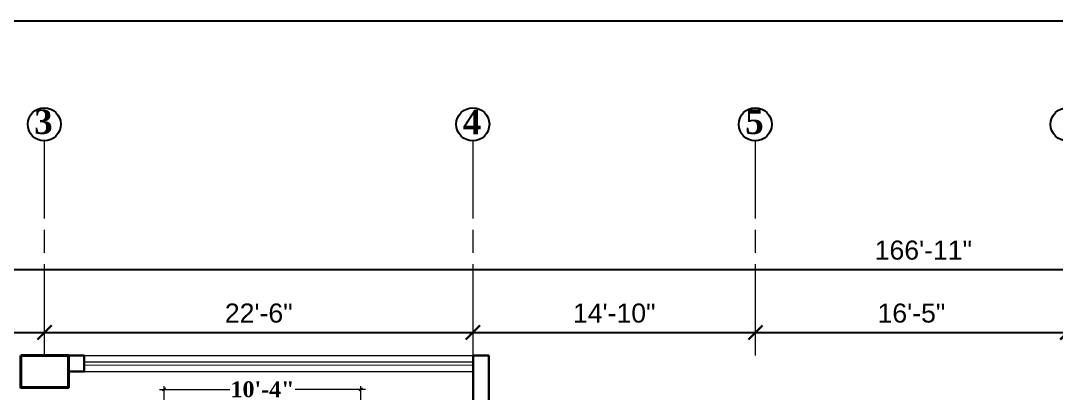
# Model space of a CAD drawing. Header units: inches. Extents: x -12 to 20935469, y -1604 to 24729220.
# Drawn here: x 20824487 to 20825139, y 24650478 to 24650712 of the extents above; entities that cross this region are included whole.
import ezdxf

# ---------------------------------------------------------------- set-up
doc = ezdxf.new("R2010")
doc.units = ezdxf.units.IN
doc.header["$LTSCALE"] = 0.03
doc.header["$MEASUREMENT"] = 0
doc.header["$PDMODE"] = 32
doc.header["$PDSIZE"] = 15
doc.linetypes.add('ACAD_ISO08W100', pattern=[36, 24, -3, 6, -3])
for name, color, linetype, lineweight in [('column', 1, 'Continuous', 40), ('Dim Line', 252, 'Continuous', 13), ('Grid Line', 252, 'Continuous', 18), ('Main Wall', 7, 'Continuous', 30), ('wind.', 150, 'Continuous', 20)]:
    doc.layers.add(name, color=color, linetype=linetype, lineweight=lineweight)
doc.layers.add('DIM TEXT 2025', color=7, linetype='Continuous')
doc.layers.add('TEXT', color=7, linetype='Continuous')
doc.styles.add('RomanS', font='arial.ttf', dxfattribs={"height": 12})
doc.styles.get("Standard").update_dxf_attribs({"font": 'timesbd.ttf'})
doc.dimstyles.new('Aec_Arch_I', dxfattribs={"dimscale": 96, "dimtxt": 12, "dimasz": 0.09375, "dimexe": 0.125, "dimexo": 0.125, "dimgap": 0.0625, "dimtad": 1, "dimdec": 0, "dimzin": 3, "dimdsep": 46, "dimlunit": 4, "dimtxsty": 'RomanS', "dimblk1": 'ARCHTICK', "dimblk2": 'ARCHTICK', "dimsah": 1, "dimcen": 0.09375, "dimdle": 0.125, "dimadec": 0, "dimazin": 0, "dimtfac": 0.75, "dimtdec": 0, "dimtmove": 2, "dimatfit": 3, "dimldrblk": 'ARCHTICK', "dimfxl": 1, "dimfrac": 1, "dimtolj": 1, "dimtzin": 0, "dimarcsym": 0})
doc.dimstyles.new('Standard 8', dxfattribs={"dimtxt": 7, "dimasz": 2, "dimexe": 2, "dimexo": 2, "dimgap": 2, "dimtad": 0, "dimdec": 0, "dimzin": 3, "dimdsep": 46, "dimlunit": 4, "dimtxsty": 'Standard', "dimblk": 'OBLIQUE', "dimcen": 3, "dimdle": 3, "dimclrd": 256, "dimclre": 256, "dimclrt": 256, "dimadec": 0, "dimazin": 0, "dimtfac": 1, "dimtdec": 0, "dimtix": 1, "dimtofl": 0, "dimtmove": 0, "dimatfit": 0, "dimldrblk": 'OBLIQUE', "dimfxl": 1, "dimtolj": 1, "dimtzin": 0, "dimlwd": -1, "dimlwe": -1, "dimarcsym": 0})

# ---------------------------------------------------------------- blocks, each defined once
blk = doc.blocks.new('_Oblique')
at = {"color": 0, "linetype": 'ByBlock', "lineweight": -2}
blk.add_line((-0.5, -0.5), (0.5, 0.5), dxfattribs=at)
blk = doc.blocks.new('*D112')
at = {"layer": 'Defpoints', "color": 0, "transparency": 16777216}
for p in [(20824577.26, 24650480.15), (20824577.26, 24650426.49), (20824701.13, 24650426.49)]:
    blk.add_point(p, dxfattribs=at)
at = {"layer": 'DIM TEXT 2025', "lineweight": 0, "transparency": 16777216}
for p, q in [((20824574.26, 24650480.15), (20824618.62, 24650480.15)), ((20824577.26, 24650426.49), (20824577.26, 24650482.15)), ((20824704.13, 24650480.15), (20824659.77, 24650480.15)), ((20824701.13, 24650426.49), (20824701.13, 24650482.15))]:
    blk.add_line(p, q, dxfattribs=at)
at = {"layer": 'DIM TEXT 2025', "lineweight": 0, "transparency": 16777216, "xscale": 2, "yscale": 2, "zscale": 2, "rotation": 180}
blk.add_blockref('_Oblique', (20824577.26, 24650480.15), dxfattribs=at)
at = {"layer": 'DIM TEXT 2025', "lineweight": 0, "transparency": 16777216, "xscale": 2, "yscale": 2, "zscale": 2}
blk.add_blockref('_Oblique', (20824701.13, 24650480.15), dxfattribs=at)
at = {"layer": 'DIM TEXT 2025', "lineweight": 0, "transparency": 16777216, "insert": (20824639.2, 24650480.15), "char_height": 10, "attachment_point": 5}
blk.add_mtext('\\A1;10\'-4"', dxfattribs=at)
blk = doc.blocks.new('_ArchTick')
at = {"color": 0, "linetype": 'ByBlock', "lineweight": 35, "const_width": 0.15}
blk.add_lwpolyline([(-0.5, -0.5), (0.5, 0.5)], dxfattribs=at)
blk = doc.blocks.new('*D337')
at = {"layer": 'Defpoints', "color": 0, "transparency": 16777216}
for p in [(20820592.25, 24639400.93), (20820592.25, 24639400.93), (20820322.25, 24639385.03)]:
    blk.add_point(p, dxfattribs=at)
at = {"layer": 'Dim Line', "color": 0, "lineweight": -2, "transparency": 16777216}
for p, q in [((20820322.25, 24639397.03), (20820322.25, 24639412.93)), ((20820310.25, 24639400.93), (20820604.25, 24639400.93))]:
    blk.add_line(p, q, dxfattribs=at)
at = {"layer": 'Dim Line', "color": 0, "lineweight": -2, "transparency": 16777216, "xscale": 9, "yscale": 9, "zscale": 9, "rotation": 180}
blk.add_blockref('_ArchTick', (20820322.25, 24639400.93), dxfattribs=at)
at = {"layer": 'Dim Line', "color": 0, "lineweight": -2, "transparency": 16777216, "xscale": 9, "yscale": 9, "zscale": 9}
blk.add_blockref('_ArchTick', (20820592.25, 24639400.93), dxfattribs=at)
at = {"layer": 'Dim Line', "color": 0, "transparency": 16777216, "insert": (20820457.25, 24639413.05), "char_height": 12, "attachment_point": 5, "style": 'RomanS'}
blk.add_mtext('\\A1;22\'-6"', dxfattribs=at)
blk = doc.blocks.new('*D338')
at = {"layer": 'Defpoints', "color": 0, "transparency": 16777216}
for p in [(20820592.25, 24639400.93), (20820862.25, 24639400.93), (20820862.25, 24639400.93)]:
    blk.add_point(p, dxfattribs=at)
at = {"layer": 'Dim Line', "color": 0, "lineweight": -2, "transparency": 16777216}
blk.add_line((20820580.25, 24639400.93), (20820874.25, 24639400.93), dxfattribs=at)
at = {"layer": 'Dim Line', "color": 0, "lineweight": -2, "transparency": 16777216, "xscale": 9, "yscale": 9, "zscale": 9, "rotation": 180}
blk.add_blockref('_ArchTick', (20820592.25, 24639400.93), dxfattribs=at)
at = {"layer": 'Dim Line', "color": 0, "lineweight": -2, "transparency": 16777216, "xscale": 9, "yscale": 9, "zscale": 9}
blk.add_blockref('_ArchTick', (20820862.25, 24639400.93), dxfattribs=at)
at = {"layer": 'Dim Line', "color": 0, "transparency": 16777216, "insert": (20820727.25, 24639413.05), "char_height": 12, "attachment_point": 5, "style": 'RomanS'}
blk.add_mtext('\\A1;22\'-6"', dxfattribs=at)
blk = doc.blocks.new('*D339')
at = {"layer": 'Defpoints', "color": 0, "transparency": 16777216}
for p in [(20820862.25, 24639400.93), (20821040.22, 24639400.93), (20821040.22, 24639400.93)]:
    blk.add_point(p, dxfattribs=at)
at = {"layer": 'Dim Line', "color": 0, "lineweight": -2, "transparency": 16777216}
blk.add_line((20820850.25, 24639400.93), (20821052.22, 24639400.93), dxfattribs=at)
at = {"layer": 'Dim Line', "color": 0, "lineweight": -2, "transparency": 16777216, "xscale": 9, "yscale": 9, "zscale": 9, "rotation": 180}
blk.add_blockref('_ArchTick', (20820862.25, 24639400.93), dxfattribs=at)
at = {"layer": 'Dim Line', "color": 0, "lineweight": -2, "transparency": 16777216, "xscale": 9, "yscale": 9, "zscale": 9}
blk.add_blockref('_ArchTick', (20821040.22, 24639400.93), dxfattribs=at)
at = {"layer": 'Dim Line', "color": 0, "transparency": 16777216, "insert": (20820951.23, 24639413.05), "char_height": 12, "attachment_point": 5, "style": 'RomanS'}
blk.add_mtext('\\A1;14\'-10"', dxfattribs=at)
blk = doc.blocks.new('*D340')
at = {"layer": 'Defpoints', "color": 0, "transparency": 16777216}
for p in [(20821040.22, 24639400.93), (20821236.75, 24639400.93), (20821236.75, 24639400.93)]:
    blk.add_point(p, dxfattribs=at)
at = {"layer": 'Dim Line', "color": 0, "lineweight": -2, "transparency": 16777216}
for p, q in [((20821028.22, 24639400.93), (20821248.75, 24639400.93)), ((20821040.22, 24639388.93), (20821040.22, 24639388.93)), ((20821236.75, 24639388.93), (20821236.75, 24639388.93))]:
    blk.add_line(p, q, dxfattribs=at)
at = {"layer": 'Dim Line', "color": 0, "lineweight": -2, "transparency": 16777216, "xscale": 9, "yscale": 9, "zscale": 9, "rotation": 180}
blk.add_blockref('_ArchTick', (20821040.22, 24639400.93), dxfattribs=at)
at = {"layer": 'Dim Line', "color": 0, "lineweight": -2, "transparency": 16777216, "xscale": 9, "yscale": 9, "zscale": 9}
blk.add_blockref('_ArchTick', (20821236.75, 24639400.93), dxfattribs=at)
at = {"layer": 'Dim Line', "color": 0, "transparency": 16777216, "insert": (20821138.48, 24639413.05), "char_height": 12, "attachment_point": 5, "style": 'RomanS'}
blk.add_mtext('\\A1;16\'-5"', dxfattribs=at)
blk = doc.blocks.new('*D341')
at = {"layer": 'Defpoints', "color": 0, "transparency": 16777216}
for p in [(20821236.75, 24639400.93), (20821362.75, 24639400.93), (20821362.75, 24639400.93)]:
    blk.add_point(p, dxfattribs=at)
at = {"layer": 'Dim Line', "color": 0, "lineweight": -2, "transparency": 16777216}
for p, q in [((20821224.75, 24639400.93), (20821374.75, 24639400.93)), ((20821236.75, 24639388.93), (20821236.75, 24639388.93)), ((20821362.75, 24639388.93), (20821362.75, 24639388.93))]:
    blk.add_line(p, q, dxfattribs=at)
at = {"layer": 'Dim Line', "color": 0, "lineweight": -2, "transparency": 16777216, "xscale": 9, "yscale": 9, "zscale": 9, "rotation": 180}
blk.add_blockref('_ArchTick', (20821236.75, 24639400.93), dxfattribs=at)
at = {"layer": 'Dim Line', "color": 0, "lineweight": -2, "transparency": 16777216, "xscale": 9, "yscale": 9, "zscale": 9}
blk.add_blockref('_ArchTick', (20821362.75, 24639400.93), dxfattribs=at)
at = {"layer": 'Dim Line', "color": 0, "transparency": 16777216, "insert": (20821299.75, 24639413.05), "char_height": 12, "attachment_point": 5, "style": 'RomanS'}
blk.add_mtext('\\A1;10\'-6"', dxfattribs=at)
blk = doc.blocks.new('*D329')
at = {"layer": 'Defpoints', "color": 0, "transparency": 16777216}
for p in [(20822147.72, 24639440.57), (20820144.28, 24639433.51), (20822147.72, 24639433.51)]:
    blk.add_point(p, dxfattribs=at)
at = {"layer": 'Dim Line', "color": 0, "lineweight": -2, "transparency": 16777216}
for p, q in [((20820144.28, 24639445.51), (20820144.28, 24639452.57)), ((20822147.72, 24639445.51), (20822147.72, 24639452.57)), ((20820132.28, 24639440.57), (20822159.72, 24639440.57))]:
    blk.add_line(p, q, dxfattribs=at)
at = {"layer": 'Dim Line', "color": 0, "lineweight": -2, "transparency": 16777216, "xscale": 9, "yscale": 9, "zscale": 9, "rotation": 180}
blk.add_blockref('_ArchTick', (20820144.28, 24639440.57), dxfattribs=at)
at = {"layer": 'Dim Line', "color": 0, "lineweight": -2, "transparency": 16777216, "xscale": 9, "yscale": 9, "zscale": 9}
blk.add_blockref('_ArchTick', (20822147.72, 24639440.57), dxfattribs=at)
at = {"layer": 'Dim Line', "color": 0, "transparency": 16777216, "insert": (20821146, 24639452.7), "char_height": 12, "attachment_point": 5, "style": 'RomanS'}
blk.add_mtext('\\A1;166\'-11"', dxfattribs=at)
blk = doc.blocks.new('GRID')
at = {"layer": 'Grid Line', "color": 252, "linetype": 'ACAD_ISO08W100', "lineweight": 9, "ltscale": 80, "true_color": 0x939598}
for p, q in [((20820592.25, 24639386.33), (20820592.25, 24639521.55)), ((20820862.25, 24639386.33), (20820862.25, 24639521.56)), ((20821040.22, 24639386.33), (20821040.22, 24639521.54))]:
    blk.add_line(p, q, dxfattribs=at)
at = {"layer": 'TEXT'}
for centre in [(20820592.11, 24639531.97), (20820862.11, 24639531.98), (20821040.08, 24639531.96), (20821236.61, 24639531.96)]:
    blk.add_circle(centre, 10.42, dxfattribs=at)
at = {"layer": 'TEXT', "char_height": 15.435, "width": 227.4581, "attachment_point": 8, "rotation": 0}
for s, insert in [('\\A1;3', (20820591.59, 24639525.67)), ('\\A1;4', (20820861.59, 24639525.68)), ('\\A1;5', (20821039.56, 24639525.66))]:
    blk.add_mtext(s, dxfattribs=dict(at, insert=insert))
at = {"layer": 'Dim Line'}
for base, p1, p2, picture, middle in [((20822147.72, 24639440.57), (20820144.28, 24639433.51), (20822147.72, 24639433.51), '*D329', (20821146, 24639452.7)), ((20820592.25, 24639400.93), (20820322.25, 24639385.03), (20820592.25, 24639400.93), '*D337', (20820457.25, 24639413.05)), ((20820862.25, 24639400.93), (20820592.25, 24639400.93), (20820862.25, 24639400.93), '*D338', (20820727.25, 24639413.05)), ((20821040.22, 24639400.93), (20820862.25, 24639400.93), (20821040.22, 24639400.93), '*D339', (20820951.23, 24639413.05)), ((20821236.75, 24639400.93), (20821040.22, 24639400.93), (20821236.75, 24639400.93), '*D340', (20821138.48, 24639413.05)), ((20821362.75, 24639400.93), (20821236.75, 24639400.93), (20821362.75, 24639400.93), '*D341', (20821299.75, 24639413.05))]:
    dim = blk.add_linear_dim(base=base, p1=p1, p2=p2, dimstyle='Aec_Arch_I', dxfattribs=at)
    dim.commit()
    dim.dimension.update_dxf_attribs({"geometry": picture, "text_midpoint": middle})

msp = doc.modelspace()

# ---------------------------------------------------------------- linework, layer by layer
at = {"layer": 'column', "lineweight": 40, "ltscale": 20}
msp.add_lwpolyline([(20824486.87, 24650501.41), (20824486.87, 24650481.41), (20824516.87, 24650481.41), (20824516.87, 24650501.41)], close=True, dxfattribs=at)
at = {"layer": 'Defpoints'}
msp.add_lwpolyline([(20823799.34, 24650712.28), (20826238.21, 24650712.28), (20826238.21, 24649253.75), (20823799.34, 24649253.75)], close=True, dxfattribs=at)
at = {"layer": 'Main Wall', "lineweight": 30}
for p, q in [((20824771.85, 24650501.41), (20824781.85, 24650501.41)), ((20824771.85, 24650436.59), (20824771.85, 24650501.41)), ((20824781.85, 24650436.58), (20824781.85, 24650501.41))]:
    msp.add_line(p, q, dxfattribs=at)
msp.add_lwpolyline([(20824516.85, 24650501.41), (20824526.85, 24650501.41), (20824526.85, 24650491.38), (20824516.85, 24650491.37)], dxfattribs=at)
at = {"layer": 'wind.', "lineweight": 5}
for p, q in [((20824526.85, 24650501.41), (20824771.85, 24650501.41)), ((20824526.85, 24650491.41), (20824771.85, 24650491.41))]:
    msp.add_line(p, q, dxfattribs=at)
at = {"layer": 'wind.'}
for p, q in [((20824526.85, 24650497.43), (20824771.84, 24650497.51)), ((20824526.85, 24650495.43), (20824771.84, 24650495.51))]:
    msp.add_line(p, q, dxfattribs=at)

# ---------------------------------------------------------------- block references
msp.add_blockref('GRID', (3909.6, 11115.07))

# ---------------------------------------------------------------- dimensions: what is measured, and where the dimension line sits
at = {"layer": 'DIM TEXT 2025', "lineweight": 0}
dim = msp.add_linear_dim(base=(20824577.26, 24650480.15), p1=(20824701.13, 24650426.49), p2=(20824577.26, 24650426.49), dimstyle='Standard 8', override={"dimtxt": 10, "dimexo": 0, "dimlwd": 0, "dimlwe": 0}, dxfattribs=at)
dim.commit()
dim.dimension.update_dxf_attribs({"geometry": '*D112', "text_midpoint": (20824639.2, 24650480.15)})

doc.saveas('drawing.dxf')
